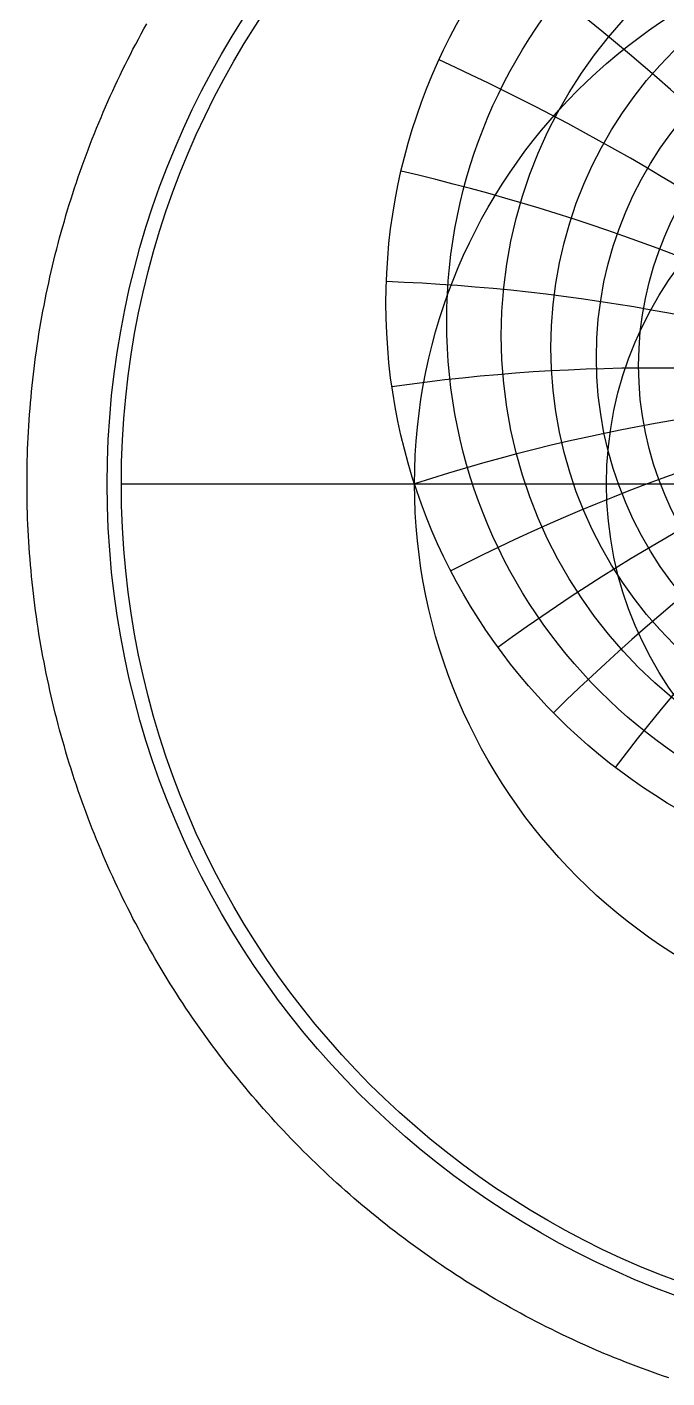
# Model space of a CAD drawing. Header units: millimetres. Extents: x -68 to 68, y -68 to 87.
# Drawn here: x -67.5 to -21.7, y -64 to 32.7 of the extents above; entities that cross this region are included whole.
import ezdxf

# ---------------------------------------------------------------- set-up
doc = ezdxf.new("R2010")
doc.units = ezdxf.units.MM
for name, color, linetype in [('CUT_OUTER', 1, 'Continuous'), ('ENGRAVE', 7, 'Continuous'), ('ENGRAVE_FINE', 8, 'Continuous'), ('GUIDE', 3, 'Continuous')]:
    doc.layers.add(name, color=color, linetype=linetype)

msp = doc.modelspace()

# ---------------------------------------------------------------- linework, layer by layer
at = {"layer": 'CUT_OUTER'}
msp.add_lwpolyline([(-21.5664, -63.962), (-21.9584, -63.8285), (-22.3497, -63.6926), (-22.7401, -63.5542), (-23.1296, -63.4135), (-23.5183, -63.2704), (-23.906, -63.1249), (-24.2929, -62.977), (-24.6789, -62.8268), (-25.0639, -62.6742), (-25.448, -62.5192), (-25.8311, -62.3619), (-26.2133, -62.2022), (-26.5945, -62.0402), (-26.9746, -61.8758), (-27.3538, -61.7092), (-27.7319, -61.5402), (-28.109, -61.3688), (-28.485, -61.1952), (-28.86, -61.0193), (-29.2338, -60.841), (-29.6066, -60.6605), (-29.9782, -60.4777), (-30.3488, -60.2926), (-30.7181, -60.1053), (-31.0864, -59.9157), (-31.4534, -59.7238), (-31.8193, -59.5297), (-32.1839, -59.3333), (-32.5474, -59.1347), (-32.9096, -58.9339), (-33.2706, -58.7309), (-33.6304, -58.5256), (-33.9888, -58.3182), (-34.346, -58.1085), (-34.7019, -57.8967), (-35.0565, -57.6827), (-35.4098, -57.4665), (-35.7617, -57.2481), (-36.1123, -57.0276), (-36.4616, -56.805), (-36.8094, -56.5802), (-37.1559, -56.3532), (-37.501, -56.1242), (-37.8447, -55.893), (-38.1869, -55.6598), (-38.5277, -55.4244), (-38.8671, -55.187), (-39.2049, -54.9475), (-39.5414, -54.7059), (-39.8763, -54.4622), (-40.2097, -54.2165), (-40.5416, -53.9688), (-40.872, -53.719), (-41.2008, -53.4672), (-41.5281, -53.2134), (-41.8539, -52.9576), (-42.178, -52.6998), (-42.5006, -52.44), (-42.8215, -52.1782), (-43.1409, -51.9145), (-43.4586, -51.6488), (-43.7747, -51.3812), (-44.0892, -51.1116), (-44.402, -50.8401), (-44.7131, -50.5667), (-45.0225, -50.2914), (-45.3302, -50.0142), (-45.6363, -49.7351), (-45.9406, -49.4542), (-46.2431, -49.1713), (-46.544, -48.8867), (-46.8431, -48.6002), (-47.1404, -48.3118), (-47.4359, -48.0217), (-47.7297, -47.7297), (-48.0217, -47.4359), (-48.3118, -47.1404), (-48.6002, -46.8431), (-48.8867, -46.544), (-49.1713, -46.2431), (-49.4542, -45.9406), (-49.7351, -45.6363), (-50.0142, -45.3302), (-50.2914, -45.0225), (-50.5667, -44.7131), (-50.8401, -44.402), (-51.1116, -44.0892), (-51.3812, -43.7747), (-51.6488, -43.4586), (-51.9145, -43.1409), (-52.1782, -42.8215), (-52.44, -42.5006), (-52.6998, -42.178), (-52.9576, -41.8539), (-53.2134, -41.5281), (-53.4672, -41.2008), (-53.719, -40.872), (-53.9688, -40.5416), (-54.2165, -40.2097), (-54.4622, -39.8763), (-54.7059, -39.5414), (-54.9475, -39.2049), (-55.187, -38.8671), (-55.4244, -38.5277), (-55.6598, -38.1869), (-55.893, -37.8447), (-56.1242, -37.501), (-56.3532, -37.1559), (-56.5802, -36.8094), (-56.805, -36.4616), (-57.0276, -36.1123), (-57.2481, -35.7617), (-57.4665, -35.4098), (-57.6827, -35.0565), (-57.8967, -34.7019), (-58.1085, -34.346), (-58.3182, -33.9888), (-58.5256, -33.6304), (-58.7309, -33.2706), (-58.9339, -32.9096), (-59.1347, -32.5474), (-59.3333, -32.1839), (-59.5297, -31.8193), (-59.7238, -31.4534), (-59.9157, -31.0864), (-60.1053, -30.7181), (-60.2926, -30.3488), (-60.4777, -29.9782), (-60.6605, -29.6066), (-60.841, -29.2338), (-61.0193, -28.86), (-61.1952, -28.485), (-61.3688, -28.109), (-61.5402, -27.7319), (-61.7092, -27.3538), (-61.8758, -26.9746), (-62.0402, -26.5945), (-62.2022, -26.2133), (-62.3619, -25.8311), (-62.5192, -25.448), (-62.6742, -25.0639), (-62.8268, -24.6789), (-62.977, -24.2929), (-63.1249, -23.906), (-63.2704, -23.5183), (-63.4135, -23.1296), (-63.5542, -22.7401), (-63.6926, -22.3497), (-63.8285, -21.9584), (-63.962, -21.5664), (-64.0932, -21.1735), (-64.2219, -20.7799), (-64.3482, -20.3854), (-64.472, -19.9902), (-64.5935, -19.5942), (-64.7125, -19.1975), (-64.8291, -18.8001), (-64.9432, -18.4019), (-65.0549, -18.0031), (-65.1641, -17.6036), (-65.2709, -17.2034), (-65.3752, -16.8026), (-65.4771, -16.4012), (-65.5765, -15.9991), (-65.6734, -15.5964), (-65.7679, -15.1932), (-65.8599, -14.7893), (-65.9494, -14.3849), (-66.0364, -13.98), (-66.121, -13.5746), (-66.203, -13.1686), (-66.2826, -12.7621), (-66.3596, -12.3552), (-66.4342, -11.9478), (-66.5062, -11.5399), (-66.5758, -11.1316), (-66.6428, -10.7229), (-66.7074, -10.3138), (-66.7694, -9.9043), (-66.8289, -9.4944), (-66.8859, -9.0842), (-66.9404, -8.6736), (-66.9924, -8.2627), (-67.0418, -7.8515), (-67.0887, -7.44), (-67.1331, -7.0282), (-67.175, -6.6162), (-67.2143, -6.2039), (-67.2511, -5.7913), (-67.2854, -5.3786), (-67.3171, -4.9656), (-67.3463, -4.5525), (-67.373, -4.1391), (-67.3971, -3.7257), (-67.4187, -3.3121), (-67.4377, -2.8983), (-67.4543, -2.4845), (-67.4682, -2.0705), (-67.4797, -1.6565), (-67.4886, -1.2425), (-67.4949, -0.8283), (-67.4987, -0.4142), (-67.5, 0), (-67.4987, 0.4142), (-67.4949, 0.8283), (-67.4886, 1.2425), (-67.4797, 1.6565), (-67.4682, 2.0705), (-67.4543, 2.4845), (-67.4377, 2.8983), (-67.4187, 3.3121), (-67.3971, 3.7257), (-67.373, 4.1391), (-67.3463, 4.5525), (-67.3171, 4.9656), (-67.2854, 5.3786), (-67.2511, 5.7913), (-67.2143, 6.2039), (-67.175, 6.6162), (-67.1331, 7.0282), (-67.0887, 7.44), (-67.0418, 7.8515), (-66.9924, 8.2627), (-66.9404, 8.6736), (-66.8859, 9.0842), (-66.8289, 9.4944), (-66.7694, 9.9043), (-66.7074, 10.3138), (-66.6428, 10.7229), (-66.5758, 11.1316), (-66.5062, 11.5399), (-66.4342, 11.9478), (-66.3596, 12.3552), (-66.2826, 12.7621), (-66.203, 13.1686), (-66.121, 13.5746), (-66.0364, 13.98), (-65.9494, 14.3849), (-65.8599, 14.7893), (-65.7679, 15.1932), (-65.6734, 15.5964), (-65.5765, 15.9991), (-65.4771, 16.4012), (-65.3752, 16.8026), (-65.2709, 17.2034), (-65.1641, 17.6036), (-65.0549, 18.0031), (-64.9432, 18.4019), (-64.8291, 18.8001), (-64.7125, 19.1975), (-64.5935, 19.5942), (-64.472, 19.9902), (-64.3482, 20.3854), (-64.2219, 20.7799), (-64.0932, 21.1735), (-63.962, 21.5664), (-63.8285, 21.9584), (-63.6926, 22.3497), (-63.5542, 22.7401), (-63.4135, 23.1296), (-63.2704, 23.5183), (-63.1249, 23.906), (-62.977, 24.2929), (-62.8268, 24.6789), (-62.6742, 25.0639), (-62.5192, 25.448), (-62.3619, 25.8311), (-62.2022, 26.2133), (-62.0402, 26.5945), (-61.8758, 26.9746), (-61.7092, 27.3538), (-61.5402, 27.7319), (-61.3688, 28.109), (-61.1952, 28.485), (-61.0193, 28.86), (-60.841, 29.2338), (-60.6605, 29.6066), (-60.4777, 29.9782), (-60.2926, 30.3488), (-60.1053, 30.7181), (-59.9157, 31.0864), (-59.7238, 31.4534), (-59.5297, 31.8193), (-59.3333, 32.1839), (-59.1347, 32.5474), (-58.9339, 32.9096)], dxfattribs=at)
at = {"layer": 'ENGRAVE'}
msp.add_lwpolyline([(-60.75, 0), (60.75, 0)], dxfattribs=at)
for centre, radius in [((0, 0), 60.75), ((0, 12.9209), 41.8128), ((0, 11.6414), 37.4659), ((0, 10.6029), 33.562), ((0, 0), 39.7663), ((0, 9.7522), 30.0141), ((0, 9.0503), 26.7554), ((0, 8.4686), 23.7335), ((0, 0), 26.0306)]:
    msp.add_circle(centre, radius, dxfattribs=at)
msp.add_arc((0, -122.3881), 128.6865, 72, 108, dxfattribs=at)
msp.add_arc((0, -122.3881), 128.6865, 72, 108, dxfattribs=at)
at = {"layer": 'ENGRAVE_FINE'}
for centre, radius, start, end in [((-222.8915, -122.3881), 257.3729, 22.032702, 40.487991), ((-222.8915, -122.3881), 257.3729, 22.032702, 40.487991), ((-153.3626, -122.3881), 200.2006, 29.62447, 53.218263), ((-153.3626, -122.3881), 200.2006, 29.62447, 53.218263), ((-107.9808, -122.3881), 167.9883, 37.431974, 65.38611), ((-107.9808, -122.3881), 167.9883, 37.431974, 65.38611), ((107.9808, -122.3881), 167.9883, 114.61389, 142.568026), ((107.9808, -122.3881), 167.9883, 114.61389, 142.568026), ((-74.2972, -122.3881), 148.5943, 45.513129, 76.945134), ((-74.2972, -122.3881), 148.5943, 45.513129, 76.945134), ((74.2972, -122.3881), 148.5943, 103.054866, 134.486871), ((74.2972, -122.3881), 148.5943, 103.054866, 134.486871), ((-46.838, -122.3881), 136.9453, 53.927662, 87.885106), ((-46.838, -122.3881), 136.9453, 53.927662, 87.885106), ((46.838, -122.3881), 136.9453, 92.114894, 126.072338), ((46.838, -122.3881), 136.9453, 92.114894, 126.072338), ((-22.6909, -122.3881), 130.6717, 62.736443, 98.224064), ((-22.6909, -122.3881), 130.6717, 62.736443, 98.224064), ((22.6909, -122.3881), 130.6717, 81.775936, 117.263557), ((22.6909, -122.3881), 130.6717, 81.775936, 117.263557)]:
    msp.add_arc(centre, radius, start, end, dxfattribs=at)
at = {"layer": 'GUIDE'}
msp.add_circle((0, 0), 61.7625, dxfattribs=at)

doc.saveas('drawing.dxf')
